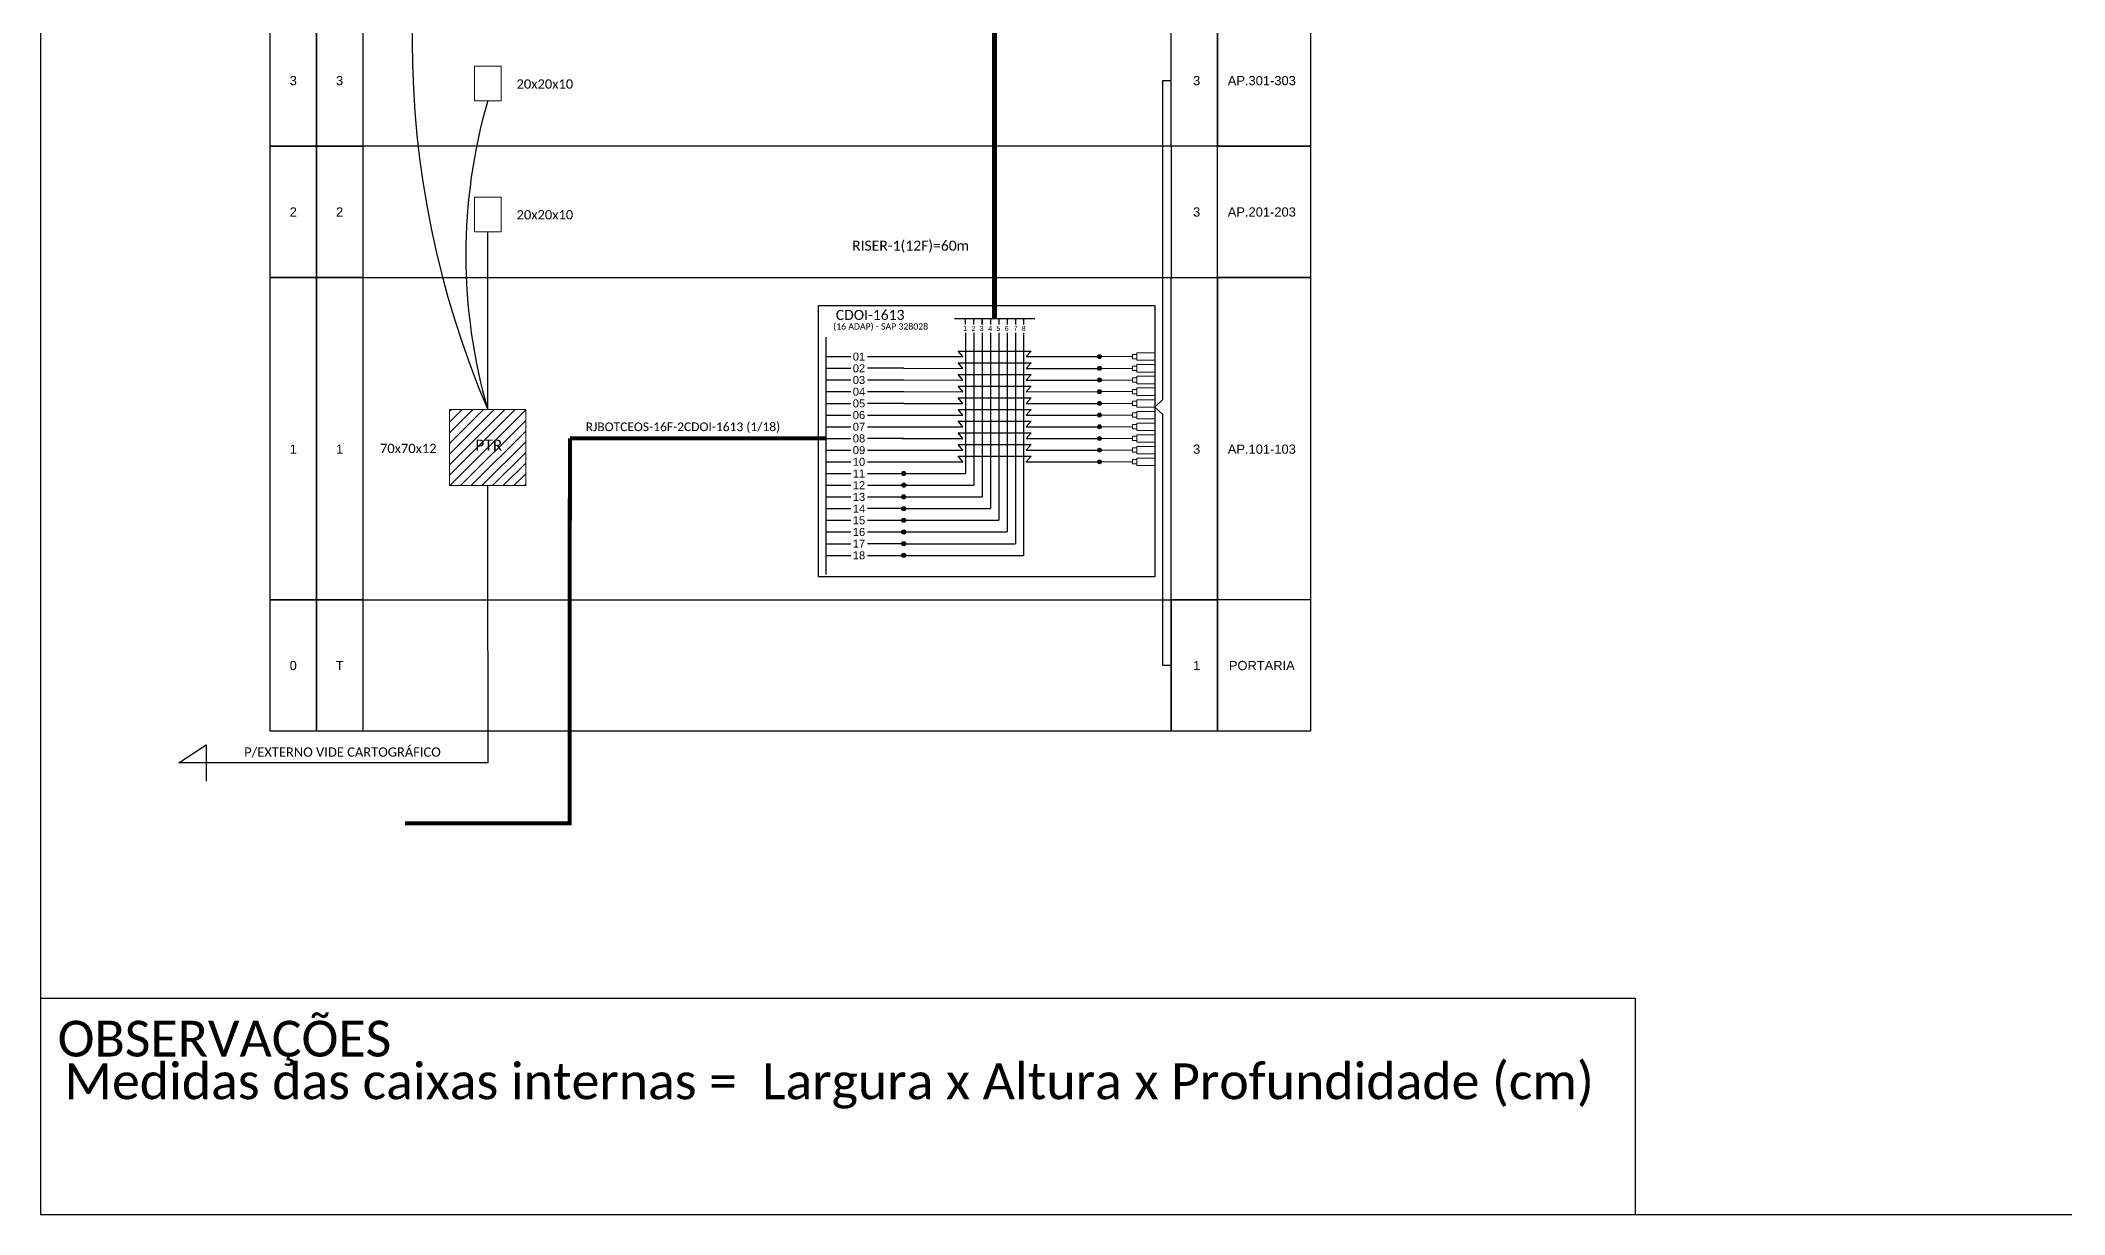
# Model space of a CAD drawing. Header units: millimetres. Extents: x -675 to 164, y 247 to 841.
# Drawn here: x -674.9 to -271.3, y 246.6 to 480.7 of the extents above; entities that cross this region are included whole.
import ezdxf
from ezdxf.enums import TextEntityAlignment as Align

# ---------------------------------------------------------------- set-up
doc = ezdxf.new("R2010")
doc.units = ezdxf.units.MM
doc.header["$LTSCALE"] = 0.1
doc.header["$MEASUREMENT"] = 0
doc.layers.add('AS BUILT', color=10, linetype='Continuous')
doc.layers.add('ml', color=1, linetype='Continuous')
doc.layers.add('EXTRA', color=50, linetype='Continuous', plot=False)
doc.styles.add('ARIAL', font='arial.ttf')
doc.styles.add('WMF-Calibri0', font='calibri.ttf')

msp = doc.modelspace()

# ---------------------------------------------------------------- hatches: boundary and pattern name
h = msp.add_hatch(color=3)
h.dxf.hatch_style = 1
edge = h.paths.add_edge_path()
edge.add_arc((-463.7, 417.62), 0.385, 0, 360)
h = msp.add_hatch(color=3)
h.dxf.hatch_style = 1
edge = h.paths.add_edge_path()
edge.add_arc((-463.7, 415.28), 0.385, 0, 360)
h = msp.add_hatch(color=3)
h.dxf.hatch_style = 1
edge = h.paths.add_edge_path()
edge.add_arc((-463.7, 412.95), 0.385, 0, 360)
h = msp.add_hatch(color=3)
h.dxf.hatch_style = 1
edge = h.paths.add_edge_path()
edge.add_arc((-463.7, 410.63), 0.385, 0, 360)
h = msp.add_hatch(color=3)
h.dxf.hatch_style = 1
edge = h.paths.add_edge_path()
edge.add_arc((-463.7, 408.29), 0.385, 0, 360)
h = msp.add_hatch()
h.set_pattern_fill('ANSI31', color=1, scale=12, style=0)
h.set_pattern_definition([(45, (-1326.8622, -70.2278), (-1.0606602, 1.0606602), [])])
h.paths.add_polyline_path([(-578.1, 407.04), (-593.28, 407.04), (-593.28, 391.89), (-578.1, 391.89)])
h.paths.add_polyline_path([(-588.55, 397.98), (-582.04, 397.98), (-582.04, 401.93), (-588.55, 401.93)], flags=9)
h = msp.add_hatch(color=3)
h.dxf.hatch_style = 1
edge = h.paths.add_edge_path()
edge.add_arc((-463.7, 405.96), 0.385, 0, 360)
h = msp.add_hatch(color=3)
h.dxf.hatch_style = 1
edge = h.paths.add_edge_path()
edge.add_arc((-463.7, 403.63), 0.385, 0, 360)
h = msp.add_hatch(color=3)
h.dxf.hatch_style = 1
edge = h.paths.add_edge_path()
edge.add_arc((-463.7, 401.3), 0.385, 0, 360)
h = msp.add_hatch(color=3)
h.dxf.hatch_style = 1
edge = h.paths.add_edge_path()
edge.add_arc((-463.7, 398.97), 0.385, 0, 360)
h = msp.add_hatch(color=3)
h.dxf.hatch_style = 1
edge = h.paths.add_edge_path()
edge.add_arc((-463.7, 396.64), 0.385, 0, 360)
h = msp.add_hatch(color=3)
h.dxf.hatch_style = 1
edge = h.paths.add_edge_path()
edge.add_arc((-502.73, 394.31), 0.409, 0, 360)
h = msp.add_hatch(color=3)
h.dxf.hatch_style = 1
edge = h.paths.add_edge_path()
edge.add_arc((-502.72, 391.98), 0.409, 0, 360)
h = msp.add_hatch(color=3)
h.dxf.hatch_style = 1
edge = h.paths.add_edge_path()
edge.add_arc((-502.73, 389.65), 0.409, 0, 360)
h = msp.add_hatch(color=3)
h.dxf.hatch_style = 1
edge = h.paths.add_edge_path()
edge.add_arc((-502.73, 387.31), 0.409, 0, 360)
h = msp.add_hatch(color=3)
h.dxf.hatch_style = 1
edge = h.paths.add_edge_path()
edge.add_arc((-502.73, 384.98), 0.409, 0, 360)
h = msp.add_hatch(color=3)
h.dxf.hatch_style = 1
edge = h.paths.add_edge_path()
edge.add_arc((-502.73, 382.65), 0.409, 0, 360)
h = msp.add_hatch(color=3)
h.dxf.hatch_style = 1
edge = h.paths.add_edge_path()
edge.add_arc((-502.73, 380.32), 0.409, 0, 360)
h = msp.add_hatch(color=3)
h.dxf.hatch_style = 1
edge = h.paths.add_edge_path()
edge.add_arc((-502.73, 377.99), 0.409, 0, 360)

# ---------------------------------------------------------------- linework, layer by layer
at = {"color": 0}
for p, q in [((-449.42, 459.56), (-610.59, 459.56)), ((-449.42, 459.56), (-449.42, 433.36)), ((-610.59, 433.36), (-449.42, 433.36)), ((-610.59, 369.12), (-449.42, 369.12)), ((-449.42, 369.12), (-449.42, 342.92)), ((-440.17, 342.92), (-440.17, 369.12)), ((-421.65, 369.12), (-421.65, 342.92)), ((-449.42, 342.92), (-610.59, 342.92)), ((-421.65, 342.92), (-440.17, 342.92))]:
    msp.add_line(p, q, dxfattribs=at)
for points in [[(-674.88, 246.56), (163.69, 246.56), (163.69, 840.56), (-674.88, 840.56), (-674.88, 246.56)], [(-502.73, 417.62), (-502.73, 417.62), (-502.73, 417.62)], [(-502.73, 415.29), (-502.73, 415.29), (-502.73, 415.29)], [(-502.73, 412.96), (-502.73, 412.96), (-502.73, 412.96)], [(-490.93, 412.95), (-491.89, 414.07), (-477.32, 414.07), (-478.31, 412.95)], [(-502.73, 410.63), (-502.73, 410.63), (-502.73, 410.63)], [(-502.73, 408.29), (-502.73, 408.29), (-502.73, 408.29)], [(-502.73, 405.96), (-502.73, 405.96), (-502.73, 405.96)], [(-502.73, 403.63), (-502.73, 403.63), (-502.73, 403.63)], [(-502.73, 401.3), (-502.73, 401.3), (-502.73, 401.3)], [(-490.93, 398.97), (-491.89, 400.09), (-477.31, 400.09), (-478.31, 398.97)], [(-502.73, 398.97), (-502.73, 398.97), (-502.73, 398.97)], [(-502.73, 398.97), (-490.93, 398.97)], [(-502.73, 396.64), (-502.73, 396.64), (-502.73, 396.64)], [(-478.31, 398.97), (-463.7, 398.97)], [(-502.73, 394.31), (-502.73, 394.31), (-502.73, 394.31)], [(-502.72, 391.98), (-502.72, 391.98), (-502.72, 391.98)], [(-502.73, 389.65), (-502.73, 389.65), (-502.73, 389.65)], [(-502.73, 387.31), (-502.73, 387.31), (-502.73, 387.31)], [(-502.73, 384.98), (-502.73, 384.98), (-502.73, 384.98)], [(-502.73, 382.65), (-502.73, 382.65), (-502.73, 382.65)], [(-502.73, 380.32), (-502.73, 380.32), (-502.73, 380.32)], [(-502.73, 377.99), (-502.73, 377.99), (-502.73, 377.99)], [(-674.88, 289.71), (-356.87, 289.71)]]:
    msp.add_lwpolyline(points)
at = {"color": 5, "const_width": 1}
msp.add_lwpolyline([(-484.62, 532.76), (-484.62, 425.22)], dxfattribs=at)
at = {"color": 0}
for points in [[(-629.1, 485.75), (-619.84, 485.75), (-619.84, 459.56), (-629.1, 459.56)], [(-619.84, 485.75), (-610.59, 485.75), (-610.59, 459.56), (-619.84, 459.56)], [(-449.42, 485.75), (-440.17, 485.75), (-440.17, 459.56), (-449.42, 459.56)], [(-440.17, 485.75), (-421.65, 485.75), (-421.65, 459.56), (-440.17, 459.56)], [(-629.1, 459.56), (-619.84, 459.56), (-619.84, 433.36), (-629.1, 433.36)], [(-619.84, 459.56), (-610.59, 459.56), (-610.59, 433.36), (-619.84, 433.36)], [(-440.17, 459.56), (-421.65, 459.56), (-421.65, 433.36), (-440.17, 433.36)], [(-629.1, 433.36), (-619.84, 433.36), (-619.84, 369.12), (-629.1, 369.12)], [(-619.84, 433.36), (-610.59, 433.36), (-610.59, 369.12), (-619.84, 369.12)], [(-449.42, 433.36), (-440.17, 433.36), (-440.17, 369.12), (-449.42, 369.12)], [(-440.17, 433.36), (-421.65, 433.36), (-421.65, 369.12), (-440.17, 369.12)], [(-629.1, 369.12), (-619.84, 369.12), (-619.84, 342.92), (-629.1, 342.92)], [(-619.84, 369.12), (-610.59, 369.12), (-610.59, 342.92), (-619.84, 342.92)], [(-449.42, 369.12), (-440.17, 369.12), (-440.17, 342.92), (-449.42, 342.92)]]:
    msp.add_lwpolyline(points, close=True, dxfattribs=at)
at = {"lineweight": 0}
for points in [[(-588.34, 475.55), (-583.04, 475.55), (-583.04, 468.65), (-588.34, 468.65)], [(-588.34, 449.4), (-583.04, 449.4), (-583.04, 442.51), (-588.34, 442.51)]]:
    msp.add_lwpolyline(points, close=True, dxfattribs=at)
at = {"color": 3}
for points in [[(-449.42, 356.02), (-451.08, 356.02), (-451.08, 406.05), (-452.64, 407.55), (-451.08, 409.06), (-451.08, 472.65), (-449.42, 472.65)], [(-518.3, 417.62), (-513.26, 417.62)], [(-509.94, 417.62), (-502.73, 417.62)], [(-502.73, 417.62), (-490.93, 417.62)], [(-490.93, 417.62), (-491.89, 418.73), (-477.31, 418.73), (-478.31, 417.62)], [(-478.31, 417.62), (-463.7, 417.62)], [(-518.3, 403.63), (-513.26, 403.63)], [(-509.94, 403.63), (-502.73, 403.63)], [(-502.73, 403.63), (-490.93, 403.63)], [(-490.93, 403.63), (-491.89, 404.75), (-477.31, 404.75), (-478.31, 403.63)], [(-478.31, 403.63), (-463.7, 403.63)], [(-518.3, 389.65), (-513.26, 389.65)], [(-509.94, 389.65), (-502.73, 389.65)]]:
    msp.add_lwpolyline(points, dxfattribs=at)
at = {"color": 1}
for points in [[(-452.63, 373.69), (-452.63, 373.69), (-452.63, 373.69), (-519.71, 373.69), (-519.71, 427.84), (-519.71, 427.84)], [(-518.3, 421.49), (-518.3, 374.18)], [(-518.3, 408.29), (-513.26, 408.29)], [(-502.73, 408.29), (-509.94, 408.29)], [(-502.73, 408.29), (-490.93, 408.29)], [(-490.93, 408.29), (-491.89, 409.41), (-477.31, 409.41), (-478.31, 408.29)], [(-478.31, 408.29), (-463.7, 408.29)], [(-518.3, 394.31), (-513.26, 394.31)], [(-509.94, 394.31), (-502.73, 394.31)], [(-518.3, 380.32), (-513.26, 380.32)], [(-502.73, 380.32), (-509.94, 380.32)]]:
    msp.add_lwpolyline(points, dxfattribs=at)
msp.add_lwpolyline([(-519.71, 427.84), (-452.63, 427.84), (-452.63, 373.69), (-519.71, 373.69)], close=True, dxfattribs=at)
at = {"color": 5}
for points in [[(-492.63, 425.22), (-487.08, 425.22)], [(-488.74, 425.22), (-487.08, 425.22), (-487.08, 424.03)], [(-487.08, 425.22), (-485.43, 425.22), (-485.43, 424.03)], [(-485.43, 425.22), (-483.78, 425.22), (-483.78, 424.03)], [(-483.78, 425.22), (-482.12, 425.22), (-482.12, 424.03)], [(-482.12, 425.22), (-480.47, 425.22), (-480.47, 424.03)], [(-480.47, 425.22), (-478.82, 425.22), (-478.82, 424.03)], [(-478.82, 425.22), (-476.57, 425.22)], [(-490.39, 422.35), (-490.39, 394.31)], [(-488.74, 422.35), (-488.74, 391.98)], [(-487.08, 422.35), (-487.08, 389.65)], [(-485.43, 422.35), (-485.43, 387.31)], [(-483.78, 422.35), (-483.78, 384.98)], [(-482.12, 422.35), (-482.12, 382.65)], [(-480.47, 422.35), (-480.47, 380.32)], [(-478.82, 422.35), (-478.82, 377.99)], [(-490.93, 410.62), (-491.89, 411.74), (-477.31, 411.74), (-478.31, 410.62)], [(-518.3, 410.63), (-513.26, 410.63)], [(-509.94, 410.63), (-502.73, 410.63)], [(-502.73, 410.63), (-490.93, 410.62)], [(-478.31, 410.62), (-463.7, 410.63)], [(-518.3, 396.64), (-513.26, 396.64)], [(-509.94, 396.64), (-502.73, 396.64)], [(-502.73, 396.64), (-490.93, 396.64)], [(-490.93, 396.64), (-491.89, 397.75), (-477.31, 397.75), (-478.31, 396.64)], [(-478.31, 396.64), (-463.7, 396.64)], [(-502.73, 394.31), (-490.39, 394.31)], [(-502.72, 391.98), (-488.74, 391.98)], [(-502.73, 389.65), (-487.08, 389.65)], [(-502.73, 387.31), (-485.43, 387.31)], [(-502.73, 384.98), (-483.78, 384.98)], [(-518.3, 382.65), (-513.26, 382.65)], [(-509.94, 382.65), (-502.73, 382.65)], [(-502.73, 382.65), (-482.12, 382.65)], [(-502.73, 380.32), (-480.47, 380.32)], [(-502.73, 377.99), (-478.82, 377.99)]]:
    msp.add_lwpolyline(points, dxfattribs=at)
at = {"color": 2}
for points in [[(-490.93, 415.28), (-491.89, 416.4), (-477.31, 416.4), (-478.31, 415.28)], [(-518.3, 415.29), (-513.26, 415.29)], [(-502.73, 415.29), (-509.94, 415.29)], [(-502.73, 415.29), (-490.93, 415.28)], [(-478.31, 415.28), (-463.7, 415.28)], [(-518.3, 401.3), (-513.26, 401.3)], [(-502.73, 401.3), (-509.94, 401.3)], [(-503.13, 401.3), (-490.93, 401.3)], [(-490.93, 401.3), (-491.89, 402.42), (-477.31, 402.42), (-478.31, 401.3)], [(-478.31, 401.3), (-463.7, 401.3)], [(-518.3, 387.31), (-513.26, 387.31)], [(-502.73, 387.31), (-509.94, 387.31)]]:
    msp.add_lwpolyline(points, dxfattribs=at)
at = {"color": 3, "lineweight": 0}
for points in [[(-463.7, 417.62), (-457.13, 417.62)], [(-456.26, 416.88), (-456.26, 418.36)], [(-456.26, 418.36), (-452.64, 418.36)], [(-456.26, 416.88), (-452.64, 416.88)], [(-456.26, 416.02), (-452.64, 416.02)], [(-456.26, 416.02), (-456.26, 414.54)], [(-463.7, 415.28), (-457.13, 415.28)], [(-463.7, 412.95), (-457.13, 412.95)], [(-456.26, 414.54), (-452.64, 414.54)], [(-456.26, 413.69), (-452.64, 413.69)], [(-456.26, 412.21), (-456.26, 413.69)], [(-456.26, 412.21), (-452.64, 412.21)], [(-463.7, 410.63), (-457.13, 410.63)], [(-463.7, 408.29), (-457.13, 408.29)], [(-456.26, 411.37), (-452.64, 411.37)], [(-456.26, 409.89), (-456.26, 411.37)], [(-456.26, 409.89), (-452.64, 409.89)], [(-456.26, 409.03), (-452.64, 409.03)], [(-456.26, 407.55), (-456.26, 409.03)], [(-463.7, 405.96), (-457.13, 405.96)], [(-463.7, 403.63), (-457.13, 403.63)], [(-456.26, 407.55), (-452.64, 407.55)], [(-456.26, 406.7), (-452.64, 406.7)], [(-456.26, 405.22), (-456.26, 406.7)], [(-456.26, 405.22), (-452.64, 405.22)], [(-456.26, 404.37), (-452.64, 404.37)], [(-456.26, 402.89), (-456.26, 404.37)], [(-463.7, 401.3), (-457.13, 401.3)], [(-456.26, 402.89), (-452.64, 402.89)], [(-456.26, 402.04), (-452.64, 402.04)], [(-456.26, 400.56), (-456.26, 402.04)], [(-456.26, 400.56), (-452.64, 400.56)], [(-456.26, 399.71), (-452.64, 399.71)], [(-456.26, 398.23), (-456.26, 399.71)], [(-463.7, 398.97), (-457.13, 398.97)], [(-463.7, 396.64), (-457.13, 396.64)], [(-456.26, 398.23), (-452.64, 398.23)], [(-456.26, 397.38), (-452.64, 397.38)], [(-456.26, 395.9), (-456.26, 397.38)], [(-456.26, 395.9), (-452.64, 395.9)]]:
    msp.add_lwpolyline(points, dxfattribs=at)
for points in [[(-457.13, 417.19), (-456.26, 417.19), (-456.26, 418.05), (-457.13, 418.05)], [(-457.13, 414.85), (-456.26, 414.85), (-456.26, 415.71), (-457.13, 415.71)], [(-457.13, 414.85), (-456.26, 414.85), (-456.26, 415.71), (-457.13, 415.71)], [(-457.13, 412.52), (-456.26, 412.52), (-456.26, 413.38), (-457.13, 413.38)], [(-457.13, 410.2), (-456.26, 410.2), (-456.26, 411.06), (-457.13, 411.06)], [(-457.13, 407.87), (-456.26, 407.87), (-456.26, 408.72), (-457.13, 408.72)], [(-457.13, 405.53), (-456.26, 405.53), (-456.26, 406.39), (-457.13, 406.39)], [(-457.13, 403.2), (-456.26, 403.2), (-456.26, 404.06), (-457.13, 404.06)], [(-457.13, 400.87), (-456.26, 400.87), (-456.26, 401.73), (-457.13, 401.73)], [(-457.13, 398.54), (-456.26, 398.54), (-456.26, 399.4), (-457.13, 399.4)], [(-457.13, 396.21), (-456.26, 396.21), (-456.26, 397.07), (-457.13, 397.07)]]:
    msp.add_lwpolyline(points, close=True, dxfattribs=at)
at = {"color": 7}
for points in [[(-518.3, 412.96), (-513.26, 412.96)], [(-509.94, 412.96), (-502.73, 412.96)], [(-502.73, 412.96), (-490.93, 412.95)], [(-478.31, 412.95), (-463.7, 412.95)], [(-518.3, 398.97), (-513.26, 398.97)], [(-509.94, 398.97), (-502.73, 398.97)], [(-518.3, 384.98), (-513.26, 384.98)], [(-509.94, 384.98), (-502.73, 384.98)]]:
    msp.add_lwpolyline(points, dxfattribs=at)
at = {"color": 1, "lineweight": 0}
msp.add_lwpolyline([(-593.28, 407.07), (-578.1, 407.07), (-578.1, 391.89), (-593.28, 391.89)], close=True, dxfattribs=at)
at = {"color": 204}
for points in [[(-518.3, 405.96), (-513.26, 405.96)], [(-509.94, 405.96), (-502.73, 405.96)], [(-502.73, 405.96), (-490.93, 405.96)], [(-490.93, 405.96), (-491.89, 407.08), (-477.31, 407.08), (-478.31, 405.96)], [(-478.31, 405.96), (-463.7, 405.96)], [(-518.3, 391.98), (-513.26, 391.98)], [(-509.94, 391.98), (-502.72, 391.98)], [(-518.3, 377.99), (-513.26, 377.99)], [(-509.94, 377.99), (-502.73, 377.99)]]:
    msp.add_lwpolyline(points, dxfattribs=at)
at = {"color": 1, "const_width": 0.8}
for points in [[(-569.31, 401.3), (-569.35, 324.54), (-602.2, 324.54)], [(-518.3, 401.3), (-569.31, 401.3)]]:
    msp.add_lwpolyline(points, dxfattribs=at)
at = {"linetype": 'Continuous'}
msp.add_lwpolyline([(-356.87, 289.71), (-356.87, 246.56)], dxfattribs=at)
at = {"color": 3}
for centre, radius in [((-463.7, 417.62), 0.385), ((-463.7, 415.28), 0.385), ((-463.7, 412.95), 0.385), ((-463.7, 410.63), 0.385), ((-463.7, 408.29), 0.385), ((-463.7, 405.96), 0.385), ((-463.7, 403.63), 0.385), ((-463.7, 401.3), 0.385), ((-463.7, 398.97), 0.385), ((-463.7, 396.64), 0.385), ((-502.73, 387.31), 0.409), ((-502.73, 380.32), 0.409)]:
    msp.add_circle(centre, radius, dxfattribs=at)
for centre in [(-502.73, 394.31), (-502.72, 391.98), (-502.73, 389.65), (-502.73, 384.98), (-502.73, 382.65), (-502.73, 377.99)]:
    msp.add_circle(centre, 0.409)
at = {"layer": 'AS BUILT', "color": 5}
for points in [[(-490.39, 424.02), (-490.39, 425.22)], [(-488.74, 424.02), (-488.74, 425.22)], [(-487.08, 424.03), (-487.08, 425.22)]]:
    msp.add_lwpolyline(points, dxfattribs=at)
at = {"layer": 'EXTRA', "color": 3}
msp.add_lwpolyline([(-585.69, 407.07), (-585.69, 442.51)], dxfattribs=at)
for centre, radius, start, end in [((-414.16, 480.47), 186.58, 156.8311, 203.1689), ((-479.37, 437.86), 110.69, 163.8468, 196.1532)]:
    msp.add_arc(centre, radius, start, end, dxfattribs=at)
at = {"layer": 'ml', "color": 1}
for points in [[(-585.69, 358.98), (-585.69, 391.89)], [(-585.69, 358.98), (-585.69, 336.59), (-647.32, 336.59), (-641.86, 340.23), (-641.86, 332.96)]]:
    msp.add_lwpolyline(points, dxfattribs=at)

# ---------------------------------------------------------------- texts
at = {"color": 0, "style": 'ARIAL'}
for s, p in [('3', (-624.47, 472.65)), ('3', (-615.22, 472.65)), ('3', (-444.32, 472.65)), ('AP.301-303', (-431.33, 472.65)), ('2', (-624.47, 446.46)), ('2', (-615.22, 446.46)), ('3', (-444.32, 446.46)), ('AP.201-203', (-431.33, 446.46)), ('1', (-624.47, 399.17)), ('1', (-615.22, 399.17)), ('3', (-444.32, 399.17)), ('AP.101-103', (-431.33, 399.17)), ('0', (-624.47, 356.02)), ('T', (-615.22, 356.02)), ('1', (-444.32, 356.02)), ('PORTARIA', (-431.33, 356.02))]:
    msp.add_text(s, height=1.84, dxfattribs=at).set_placement(p, align=Align.MIDDLE_CENTER)
at = {"color": 0, "style": 'WMF-Calibri0'}
for s, height, p in [('20x20x10', 1.854, (-579.94, 471.05)), ('20x20x10', 1.854, (-579.94, 444.98)), ('70x70x12', 1.854, (-607.18, 398.38)), ('P/EXTERNO VIDE CARTOGRÁFICO', 1.8536, (-634.26, 337.84))]:
    msp.add_text(s, height=height, dxfattribs=at).set_placement(p)
at = {"color": 5, "style": 'WMF-Calibri0'}
msp.add_text('RISER-1(12F)=60m', height=2, dxfattribs=at).set_placement((-513.03, 438.74))
at = {"color": 1, "style": 'WMF-Calibri0'}
msp.add_text('(16 ADAP) - SAP 328028', height=1.25, dxfattribs=at).set_placement((-507.33, 423.01), align=Align.CENTER)
for s, height, p in [('CDOI-1613', 2, (-516.28, 424.93)), ('RJBOTCEOS-16F-2CDOI-1613 (1/18) ', 1.7248, (-566.15, 402.76))]:
    msp.add_text(s, height=height, dxfattribs=at).set_placement(p)
at = {"style": 'ARIAL'}
for s, height, p in [('1', 1, (-490.48, 423.23)), ('2', 1, (-488.83, 423.23)), ('3', 1, (-487.19, 423.23)), ('4', 1, (-485.51, 423.23)), ('5', 1, (-483.85, 423.23)), ('6', 1, (-482.22, 423.23)), ('7', 1, (-480.44, 423.23)), ('8', 1, (-478.83, 423.23)), ('01', 1.596, (-511.66, 417.62)), ('02', 1.596, (-511.66, 415.29)), ('03', 1.596, (-511.66, 412.96)), ('04', 1.596, (-511.66, 410.63)), ('05', 1.596, (-511.66, 408.29)), ('06', 1.596, (-511.66, 405.96)), ('07', 1.596, (-511.66, 403.63)), ('08', 1.596, (-511.66, 401.3)), ('09', 1.596, (-511.66, 398.97)), ('10', 1.596, (-511.66, 396.64)), ('11', 1.596, (-511.66, 394.31)), ('12', 1.596, (-511.66, 391.98)), ('13', 1.596, (-511.66, 389.65)), ('14', 1.596, (-511.66, 387.31)), ('15', 1.596, (-511.66, 384.98)), ('16', 1.596, (-511.66, 382.65)), ('17', 1.596, (-511.66, 380.32)), ('18', 1.596, (-511.66, 377.99))]:
    msp.add_text(s, height=height, dxfattribs=at).set_placement(p, align=Align.MIDDLE_CENTER)
at = {"color": 7, "style": 'WMF-Calibri0'}
msp.add_text('PTR', height=2.224, dxfattribs=at).set_placement((-588.17, 398.86))
at = {"style": 'WMF-Calibri0'}
msp.add_text('OBSERVAÇÕES', height=7.1308, dxfattribs=at).set_placement((-671.46, 278.06))
at = {"insert": (-670.11, 276.68), "char_height": 7.1308, "width": 658.8434, "attachment_point": 1, "style": 'WMF-Calibri0'}
msp.add_mtext('Medidas das caixas internas =  Largura x Altura x Profundidade (cm)', dxfattribs=at)

doc.saveas('drawing.dxf')
